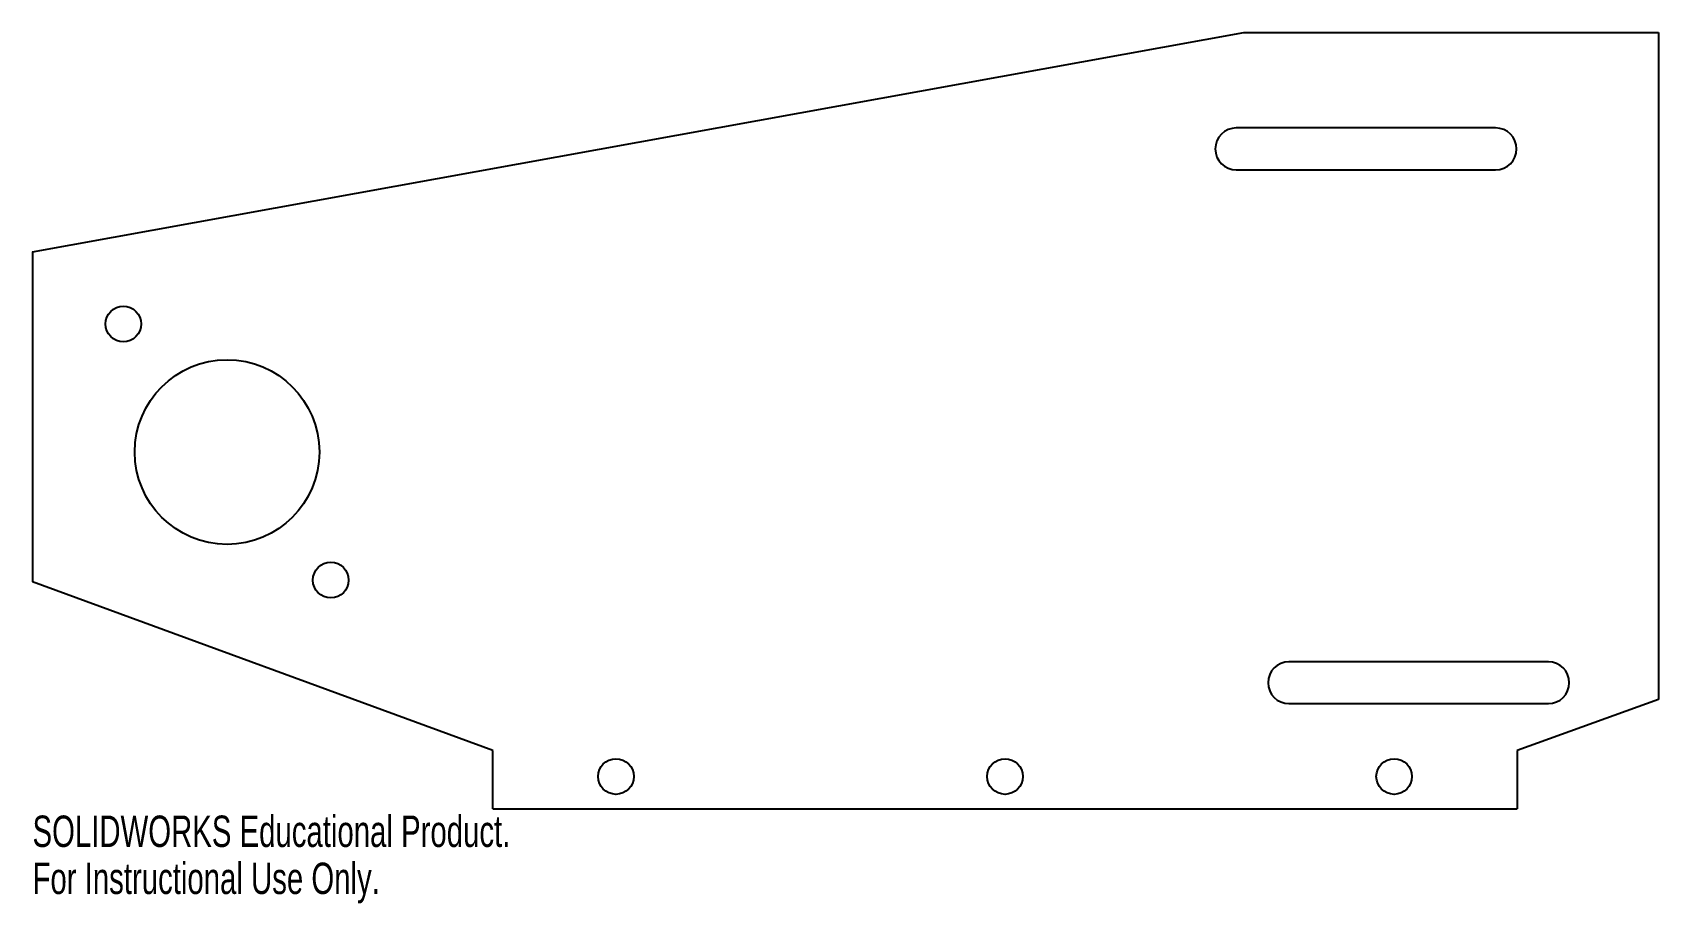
# Model space of a CAD drawing. Header units: millimetres. Extents: x 0 to 251, y -15 to 120.
import ezdxf

# ---------------------------------------------------------------- set-up
doc = ezdxf.new("R2010")
doc.units = ezdxf.units.MM
doc.styles.add('SLDTEXTSTYLE0', font='TXT', dxfattribs={"width": 0.7})

msp = doc.modelspace()

# ---------------------------------------------------------------- linework, layer by layer
at = {"color": 7, "linetype": 'Continuous', "lineweight": 25}
for p, q in [((0, 85.85), (186.8, 119.64)), ((186.8, 119.64), (250.72, 119.64)), ((250.72, 119.64), (250.72, 16.88)), ((225.61, 104.94), (185.61, 104.94)), ((185.61, 98.48), (225.61, 98.48)), ((0, 85.85), (0, 35)), ((71, 9), (0, 35)), ((233.74, 22.68), (193.74, 22.68)), ((193.74, 16.23), (233.74, 16.23)), ((250.72, 16.88), (228.92, 9)), ((71, 0), (71, 9)), ((228.92, 9), (228.92, 0)), ((71, 0), (228.92, 0))]:
    msp.add_line(p, q, dxfattribs=at)
for centre, radius in [((14.01, 74.73), 2.75), ((30, 55), 14.23), ((45.99, 35.27), 2.75), ((89.96, 5), 2.75), ((149.96, 5), 2.75), ((209.96, 5), 2.75)]:
    msp.add_circle(centre, radius, dxfattribs=at)
for centre, radius, start, end in [((185.61, 101.71), 3.23, 90, 270), ((225.61, 101.71), 3.23, 270, 90), ((193.74, 19.46), 3.22, 90, 270), ((233.74, 19.46), 3.22, 270, 90)]:
    msp.add_arc(centre, radius, start, end, dxfattribs=at)

# ---------------------------------------------------------------- texts
at = {"color": 7, "linetype": 'Continuous', "char_height": 4.8336, "attachment_point": 1, "style": 'SLDTEXTSTYLE0'}
for s, insert in [('SOLIDWORKS Educational Product.', (0, -1.02)), ('For Instructional Use Only.', (0, -8.27))]:
    msp.add_mtext(s, dxfattribs=dict(at, insert=insert))

doc.saveas('drawing.dxf')
